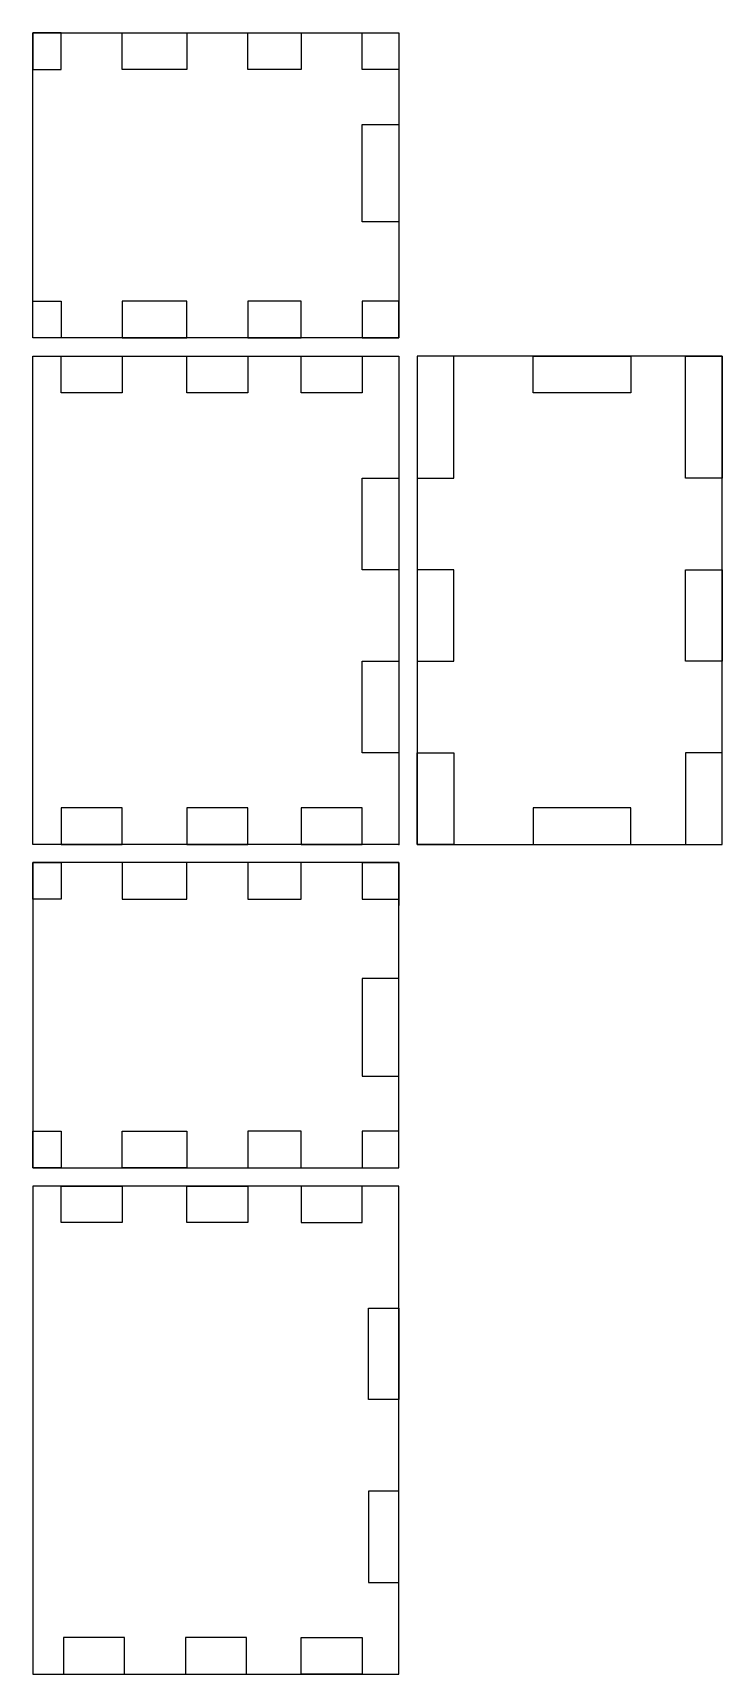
# Model space of a CAD drawing. Header units: millimetres. Extents: x -60 to 53, y -136 to 133.
import ezdxf

# ---------------------------------------------------------------- set-up
doc = ezdxf.new("R2010")
doc.units = ezdxf.units.MM
doc.header["$MEASUREMENT"] = 0
doc.layers.add('Caja v3_Sketch1', color=7, linetype='Continuous')

msp = doc.modelspace()

# ---------------------------------------------------------------- linework, layer by layer
at = {"layer": 'Caja v3_Sketch1'}
for p, q in [((-60, 83), (-60, 133)), ((-60, 133), (0, 133)), ((-55.37, 133), (-60, 133)), ((-60, 133), (-60, 127)), ((-55.37, 127), (-55.37, 133)), ((-45.37, 133), (-34.78, 133)), ((-45.37, 127), (-45.37, 133)), ((-34.78, 133), (-34.78, 127)), ((-24.78, 127), (-24.78, 133)), ((-24.78, 133), (-16, 133)), ((-16, 133), (-16, 127)), ((-6, 133), (0, 133)), ((-6, 127), (-6, 133)), ((0, 133), (0, 83)), ((0, 133), (0, 127)), ((-60, 127), (-55.37, 127)), ((-34.78, 127), (-45.37, 127)), ((-16, 127), (-24.78, 127)), ((0, 127), (-6, 127)), ((-6, 118), (0, 118)), ((-6, 102), (-6, 118)), ((0, 118), (0, 102)), ((0, 102), (-6, 102)), ((-60, 83), (-60, 89)), ((-60, 89), (-55.37, 89)), ((-55.37, 89), (-55.37, 83)), ((-45.37, 89), (-45.37, 83)), ((-34.78, 89), (-45.37, 89)), ((-34.78, 83), (-34.78, 89)), ((-16, 89), (-24.78, 89)), ((-24.78, 89), (-24.78, 83)), ((-16, 83), (-16, 89)), ((-6, 89), (-6, 83)), ((0, 89), (-6, 89)), ((0, 83), (0, 89)), ((0, 83), (-60, 83)), ((-55.37, 83), (-60, 83)), ((-45.37, 83), (-34.78, 83)), ((-24.78, 83), (-16, 83)), ((-6, 83), (0, 83)), ((-60, 0), (-60, 80)), ((-60, 80), (0, 80)), ((-55.37, 74), (-55.37, 80)), ((-55.37, 80), (-45.37, 80)), ((-45.37, 80), (-45.37, 74)), ((-34.78, 74), (-34.78, 80)), ((-34.78, 80), (-24.78, 80)), ((-24.78, 80), (-24.78, 74)), ((-16, 80), (-6, 80)), ((-16, 74), (-16, 80)), ((-6, 80), (-6, 74)), ((0, 80), (0, 0)), ((53, 80), (3, 80)), ((3, 80), (3, 0)), ((3, 80), (3, 60)), ((3, 80), (3, 60)), ((9, 60), (9, 80)), ((22, 80), (38, 80)), ((22, 74), (22, 80)), ((38, 80), (38, 74)), ((47, 60), (47, 80)), ((47, 80), (53, 80)), ((53, 0), (53, 80)), ((53, 80), (53, 60)), ((-45.37, 74), (-55.37, 74)), ((-24.78, 74), (-34.78, 74)), ((-6, 74), (-16, 74)), ((38, 74), (22, 74)), ((-6, 60), (0, 60)), ((-6, 45), (-6, 60)), ((0, 60), (0, 45)), ((3, 60), (9, 60)), ((53, 60), (47, 60)), ((0, 45), (-6, 45)), ((3, 45), (3, 30)), ((9, 45), (3, 45)), ((3, 45), (3, 30)), ((9, 30), (9, 45)), ((47, 30), (47, 45)), ((47, 45), (53, 45)), ((53, 45), (53, 30)), ((-6, 15), (-6, 30)), ((-6, 30), (0, 30)), ((0, 30), (0, 15)), ((0, 30), (0, 15)), ((3, 30), (9, 30)), ((53, 30), (47, 30)), ((0, 15), (-6, 15)), ((3, 0), (3, 15)), ((3, 15), (9, 15)), ((3, 0), (3, 15)), ((9, 15), (9, 0)), ((53, 15), (47, 15)), ((47, 15), (47, 0)), ((53, 0), (53, 15)), ((-55.37, 6), (-55.37, 0)), ((-45.37, 6), (-55.37, 6)), ((-45.37, 0), (-45.37, 6)), ((-24.78, 6), (-34.78, 6)), ((-34.78, 6), (-34.78, 0)), ((-24.78, 0), (-24.78, 6)), ((-16, 6), (-16, 0)), ((-6, 6), (-16, 6)), ((-6, 0), (-6, 6)), ((38, 6), (22, 6)), ((22, 6), (22, 0)), ((38, 0), (38, 6)), ((0, 0), (-60, 0)), ((-55.37, 0), (-45.37, 0)), ((-34.78, 0), (-24.78, 0)), ((-16, 0), (-6, 0)), ((3, 0), (53, 0)), ((9, 0), (3, 0)), ((8, 0), (3, 0)), ((22, 0), (38, 0)), ((47, 0), (53, 0)), ((0, -3), (-60, -3)), ((-60, -3), (-60, -53)), ((-60, -9), (-60, -3)), ((-60, -3), (-55.37, -3)), ((-55.37, -3), (-55.37, -9)), ((-34.78, -3), (-45.37, -3)), ((-45.37, -3), (-45.37, -9)), ((-34.78, -9), (-34.78, -3)), ((-24.78, -3), (-24.78, -9)), ((-16, -3), (-24.78, -3)), ((-16, -9), (-16, -3)), ((-6, -3), (0, -3)), ((-6, -3), (-6, -9)), ((0, -3), (-6, -3)), ((0, -53), (0, -3)), ((0, -3), (0, -10)), ((0, -9), (0, -3)), ((-55.37, -9), (-60, -9)), ((-45.37, -9), (-34.78, -9)), ((-24.78, -9), (-16, -9)), ((-6, -9), (0, -9)), ((-6, -22), (-6, -38)), ((0, -22), (-6, -22)), ((0, -38), (0, -22)), ((-6, -38), (0, -38)), ((-60, -47), (-55.37, -47)), ((-60, -53), (-60, -47)), ((-55.37, -47), (-55.37, -53)), ((-45.37, -47), (-34.78, -47)), ((-45.37, -53), (-45.37, -47)), ((-34.78, -47), (-34.78, -53)), ((-16, -47), (-24.78, -47)), ((-24.78, -47), (-24.78, -53)), ((-16, -53), (-16, -47)), ((0, -47), (-6, -47)), ((-6, -47), (-6, -53)), ((0, -53), (0, -47)), ((-60, -53), (0, -53)), ((-55.37, -53), (-60, -53)), ((-34.78, -53), (-45.37, -53)), ((-24.78, -53), (-16, -53)), ((-6, -53), (0, -53)), ((0, -56), (-60, -56)), ((-60, -56), (-60, -136)), ((-55.37, -62), (-55.37, -56)), ((-55.37, -56), (-45.37, -56)), ((-45.37, -56), (-45.37, -62)), ((-34.78, -56), (-24.78, -56)), ((-34.78, -62), (-34.78, -56)), ((-24.78, -56), (-24.78, -62)), ((-16, -56), (-16, -62)), ((-6, -56), (-16, -56)), ((-6, -62), (-6, -56)), ((0, -136), (0, -56)), ((-45.37, -62), (-55.37, -62)), ((-24.78, -62), (-34.78, -62)), ((-16, -62), (-6, -62)), ((-5, -76), (0, -76)), ((-5, -91), (-5, -76)), ((0, -76), (0, -91)), ((0, -91), (-5, -91)), ((0, -106), (-5, -106)), ((-5, -106), (-5, -121)), ((0, -121), (0, -106)), ((-5, -121), (0, -121)), ((-55, -130), (-55, -136)), ((-45, -130), (-55, -130)), ((-45, -136), (-45, -130)), ((-25, -130), (-35, -130)), ((-35, -130), (-35, -136)), ((-25, -136), (-25, -130)), ((-16, -136), (-16, -130)), ((-16, -130), (-6, -130)), ((-6, -130), (-6, -136)), ((-60, -136), (0, -136)), ((-55, -136), (-45, -136)), ((-35, -136), (-25, -136)), ((-6, -136), (-16, -136))]:
    msp.add_line(p, q, dxfattribs=at)
msp.add_point((0, 0), dxfattribs=at)

doc.saveas('drawing.dxf')
